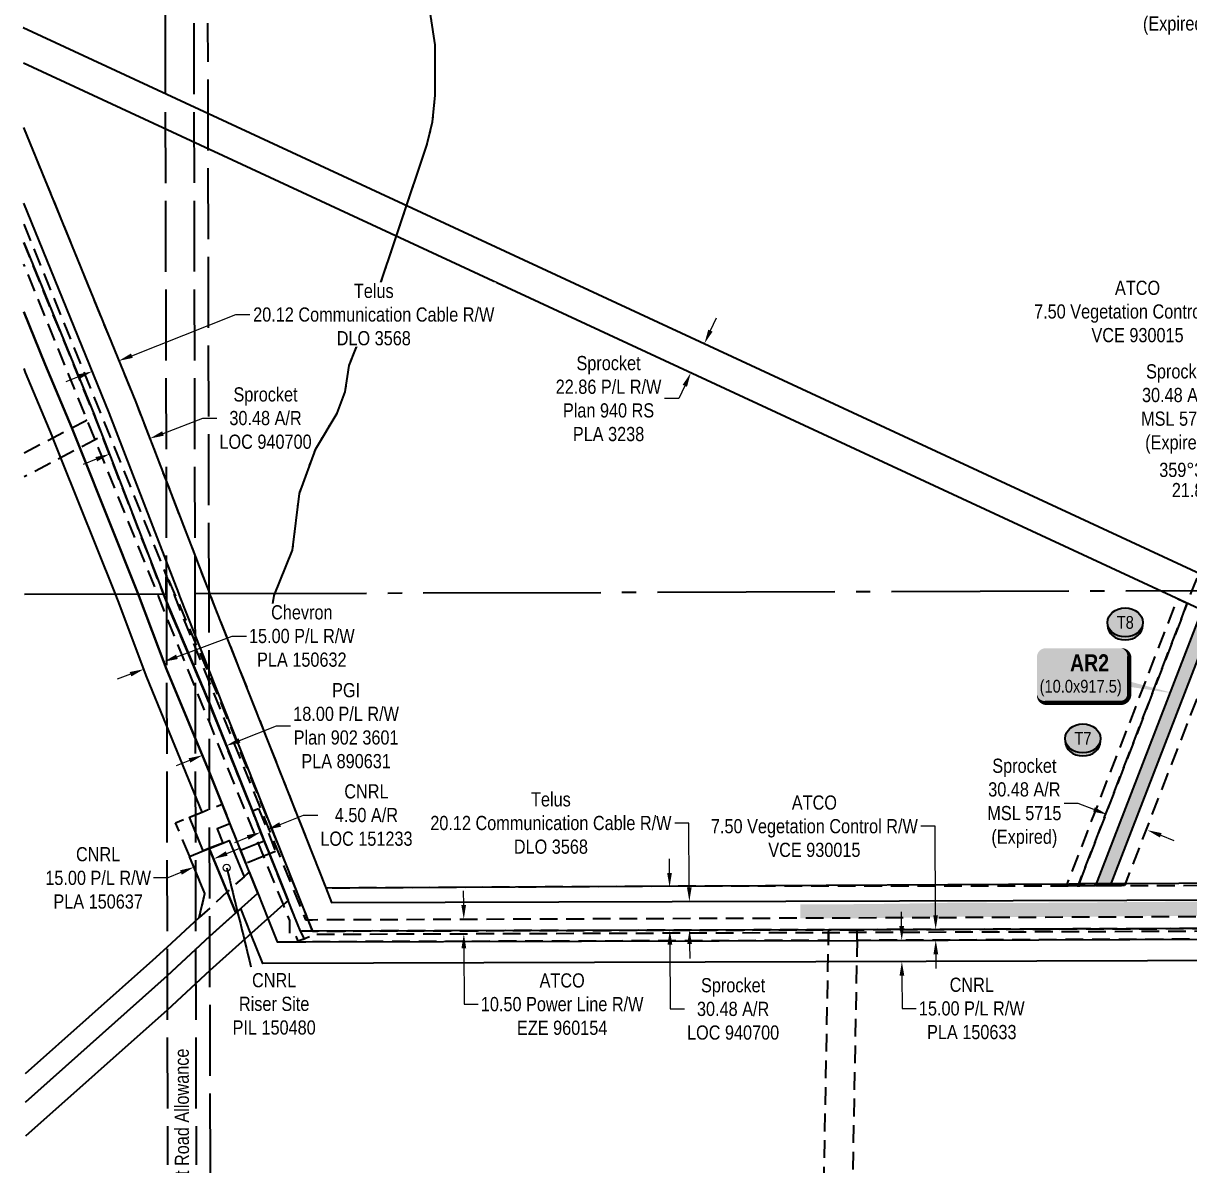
# Model space of a CAD drawing. Extents: x 507565 to 531726, y 6009554 to 6022365.
# Drawn here: x 509560 to 510381, y 6017068 to 6017873 of the extents above; entities that cross this region are included whole.
import ezdxf
from ezdxf.enums import TextEntityAlignment as Align

# ---------------------------------------------------------------- set-up
doc = ezdxf.new("R2010")
doc.units = 0
doc.header["$LTSCALE"] = 5
doc.header["$PDMODE"] = 34
doc.header["$PDSIZE"] = 0.03
for name, pattern in [('foc-ACCESSROAD', [3.75, 2.5, -1.25]), ('foc-FLOWLINE', [3.75, 2.5, -1.25]), ('foc-QUARTERLINE', [33, 25, -3, 2, -3]), ('foc-UNSURVEYED', [12.5, 10, -2.5]), ('foc-WHEELTRACKS', [2, 0.4, -1.6])]:
    doc.linetypes.add(name, pattern=pattern)
doc.layers.get('Defpoints').update_dxf_attribs({"color": 9})
for name, color, linetype in [('AS-ROADS', 254, 'Continuous'), ('AS-TELUS', 224, 'foc-TEL'), ('F-AR', 190, 'foc-ACCESSROAD'), ('F-EZE', 190, 'foc-FLOWLINE'), ('F-RW', 190, 'Continuous'), ('F-WS', 190, 'foc-ACCESSROAD'), ('L-BD1', 253, 'Continuous'), ('L-QSEC', 8, 'foc-QUARTERLINE'), ('L-ROAD-T', 7, 'Continuous'), ('L-USEC', 7, 'foc-UNSURVEYED'), ('P-BUFFER-H 100m', 191, 'Continuous'), ('P-CROSSINGS', 250, 'Continuous'), ('P-TEMP-BLOCKS', 250, 'Continuous'), ('P-WORKAREA', 113, 'Continuous'), ('P-WORKAREA-H', 111, 'Continuous'), ('T-WATER-P3', 160, 'foc-WHEELTRACKS')]:
    doc.layers.add(name, color=color, linetype=linetype)
for name, color, linetype, lineweight in [('F-AR-T', 190, 'Continuous', 9), ('F-EZE-T', 190, 'Continuous', 9), ('F-RW-T', 190, 'Continuous', 9), ('F-WS-T', 190, 'Continuous', 9)]:
    doc.layers.add(name, color=color, linetype=linetype, lineweight=lineweight)
doc.styles.add('80', font='ARIALN.TTF', dxfattribs={"height": 10})
doc.styles.add('80CG', font='ARIALN.TTF', dxfattribs={"height": 10})
doc.styles.add('80L', font='ARIALN.TTF', dxfattribs={"height": 10})
doc.styles.add('BOLD', font='ARIALNB.TTF')
doc.styles.add('Crossing', font='ARIALN.TTF', dxfattribs={"height": 10})
doc.styles.add('foc-LtypeFont', font='ARIALN.TTF', dxfattribs={"height": 7.349999999999999})
doc.styles.get("Standard").update_dxf_attribs({"font": 'ARIALN.TTF'})
doc.linetypes.add('foc-TEL', pattern='A,2,-1,["T",foc-LtypeFont,S=0.2,R=0,X=-0.425,Y=-0.75],-1.239999999999999,8', length=12.24)
doc.linetypes.add('foc-TEL-NOLINE', pattern='A,0,-2,["T",foc-LtypeFont,S=0.2,R=0,X=-0.425,Y=-0.75],-10.24', length=12.24)
doc.linetypes.add('foc-TOPO-flowdirection-NOLINE', pattern='A,0,[">",foc-LtypeFont,S=0.3,R=0,X=0,Y=-0.945],-20,[">",foc-LtypeFont,S=0.3,R=0,X=0,Y=-0.945],0', length=20)
doc.dimstyles.new('Compass 5 000', dxfattribs={"dimscale": 5, "dimtxt": 9, "dimasz": 2, "dimexe": 0.2, "dimexo": 0.0625, "dimgap": 0.5, "dimtad": 0, "dimtih": 1, "dimtoh": 1, "dimzin": 0, "dimdsep": 46, "dimtxsty": '80CG', "dimcen": 0.1, "dimse1": 1, "dimse2": 1, "dimclrd": 256, "dimclrt": 256, "dimaunit": 1, "dimadec": 4, "dimazin": 0, "dimtfac": 0.06, "dimtofl": 0, "dimtmove": 0, "dimatfit": 1, "dimfxl": 0.2, "dimtolj": 1, "dimtzin": 0, "dimlwd": -1, "dimarcsym": 0})

# ---------------------------------------------------------------- blocks, each defined once
blk = doc.blocks.new('*D88')
at = {"layer": 'Defpoints', "color": 0, "transparency": 16777216}
for p in [(510068.2537008743, 6017633.93437659), (510030.3621684429, 6017626.342790529), (510058.629186434, 6017613.213325288)]:
    blk.add_point(p, dxfattribs=at)
at = {"layer": 'F-RW-T', "transparency": 16777216}
for p, q in [((510044.1992456689, 6017656.133258282), (510048.4118084549, 6017665.202674734)), ((510026.149605657, 6017617.273374077), (510021.937042871, 6017608.203957626)), ((510021.937042871, 6017608.203957626), (510011.9370428713, 6017608.203957625))]:
    blk.add_line(p, q, dxfattribs=at)
for points in [[(510042.6876762602, 6017656.83535208), (510045.7108150776, 6017655.431164484), (510039.986682883, 6017647.063841831)], [(510024.6380362483, 6017617.975467875), (510027.6611750657, 6017616.571280279), (510030.3621684429, 6017626.342790529)]]:
    blk.add_solid(points, dxfattribs=at)
at = {"layer": 'F-RW-T', "transparency": 16777216, "insert": (509972.3974794333, 6017608.203957626), "char_height": 10, "attachment_point": 5, "style": '80CG'}
blk.add_mtext('\\A1;Sprocket\\P22.86 P/L R/W\\PPlan 940 RS\\PPLA 3238', dxfattribs=at)
blk = doc.blocks.new('*D125')
at = {"layer": 'Defpoints', "color": 0, "transparency": 16777216}
for p in [(510461.0727020751, 6017693.677946563), (510468.0692607288, 6017690.972063261), (510448.9646409503, 6017662.37032889)]:
    blk.add_point(p, dxfattribs=at)
at = {"layer": 'F-EZE-T', "transparency": 16777216}
for p, q in [((510430.3110701067, 6017669.584502077), (510420.3110701067, 6017669.584502079)), ((510439.6378555286, 6017665.977415483), (510430.3110701067, 6017669.584502077)), ((510465.2879850264, 6017656.057358995), (510474.6147704483, 6017652.450272402))]:
    blk.add_line(p, q, dxfattribs=at)
for points in [[(510440.2390366276, 6017667.531879721), (510439.0366744297, 6017664.422951247), (510448.9646409503, 6017662.37032889)], [(510465.8891661253, 6017657.611823233), (510464.6868039274, 6017654.502894758), (510455.9611996044, 6017659.664445589)]]:
    blk.add_solid(points, dxfattribs=at)
at = {"layer": 'F-EZE-T', "transparency": 16777216, "insert": (510345.2121615121, 6017669.584502078), "char_height": 10, "attachment_point": 5, "style": '80CG'}
blk.add_mtext('\\A1;ATCO\\P7.50 Vegetation Control R/W\\PVCE 930015', dxfattribs=at)
blk = doc.blocks.new('*D126')
at = {"layer": 'Defpoints', "color": 0, "transparency": 16777216}
for p in [(509627.1614364933, 6017634.81795063), (509714.9177143839, 6017412.778716096), (509696.3127346165, 6017405.425494139)]:
    blk.add_point(p, dxfattribs=at)
at = {"layer": 'F-RW-T', "transparency": 16777216}
for p, q in [((509636.461425652, 6017638.49357325), (509709.6467347292, 6017667.418507775)), ((509709.6467347292, 6017667.418507775), (509719.6467347289, 6017667.418507775)), ((509599.2564675671, 6017623.789106053), (509589.9564784083, 6017620.113483433))]:
    blk.add_line(p, q, dxfattribs=at)
for points in [[(509635.8488218819, 6017640.043571443), (509637.0740294221, 6017636.943575056), (509627.1614364933, 6017634.81795063)], [(509598.643863797, 6017625.339104246), (509599.8690713372, 6017622.239107859), (509608.5564567258, 6017627.464728673)]]:
    blk.add_solid(points, dxfattribs=at)
at = {"layer": 'F-RW-T', "transparency": 16777216, "insert": (509806.9352749749, 6017667.418507774), "char_height": 10, "attachment_point": 5, "style": '80CG', "bg_fill": 3, "box_fill_scale": 1.1, "bg_fill_color": 256, "bg_fill_true_color": 13158600, "bg_fill_transparency": 0}
blk.add_mtext('\\A1;Telus\\P20.12 Communication Cable R/W\\PDLO 3568', dxfattribs=at)
blk = doc.blocks.new('*D130')
at = {"layer": 'Defpoints', "color": 0, "transparency": 16777216}
for p in [(509649.0860504266, 6017580.079757623), (509676.8910513602, 6017508.038511882), (509648.5057915251, 6017497.082952076)]:
    blk.add_point(p, dxfattribs=at)
at = {"layer": 'F-AR-T', "transparency": 16777216}
for p, q in [((509658.4152987865, 6017583.680469364), (509686.3640051768, 6017594.467537234)), ((509686.3640051768, 6017594.467537234), (509696.3640051766, 6017594.467537235)), ((509611.3715422316, 6017565.523486076), (509602.0422938718, 6017561.922774335))]:
    blk.add_line(p, q, dxfattribs=at)
for points in [[(509657.8151801629, 6017585.23534409), (509659.0154174101, 6017582.125594637), (509649.0860504266, 6017580.079757623)], [(509610.7714236081, 6017567.078360802), (509611.9716608552, 6017563.968611349), (509620.7007905915, 6017569.124197816)]]:
    blk.add_solid(points, dxfattribs=at)
at = {"layer": 'F-AR-T', "transparency": 16777216, "insert": (509730.6545918074, 6017594.467537234), "char_height": 10, "attachment_point": 5, "style": '80CG'}
blk.add_mtext('\\A1;Sprocket\\P30.48 A/R\\PLOC 940700', dxfattribs=at)
blk = doc.blocks.new('*D131')
at = {"layer": 'Defpoints', "color": 0, "transparency": 16777216}
for p in [(510430.4335704257, 6017593.728566177), (510423.1303230899, 6017574.844702633), (510451.5644156288, 6017563.847948177)]:
    blk.add_point(p, dxfattribs=at)
at = {"layer": 'F-AR-T', "transparency": 16777216}
for p, q in [((510411.7800027803, 6017600.942747634), (510401.78000278, 6017600.942747634)), ((510421.1067866029, 6017597.335656906), (510411.7800027803, 6017600.942747634)), ((510468.1944467875, 6017579.124720993), (510477.5212306101, 6017575.517630264))]:
    blk.add_line(p, q, dxfattribs=at)
for points in [[(510421.707968391, 6017598.890120876), (510420.5056048147, 6017595.781192935), (510430.4335704257, 6017593.728566177)], [(510468.7956285756, 6017580.679184963), (510467.5932649993, 6017577.570257022), (510458.8676629646, 6017582.731811721)]]:
    blk.add_solid(points, dxfattribs=at)
at = {"layer": 'F-AR-T', "transparency": 16777216, "insert": (510373.8332087831, 6017600.942747634), "char_height": 10, "attachment_point": 5, "style": '80CG'}
blk.add_mtext('\\A1;Sprocket\\P30.48 A/R\\PMSL 5715\\P(Expired)', dxfattribs=at)
blk = doc.blocks.new('*D139')
at = {"layer": 'Defpoints', "color": 0, "transparency": 16777216}
for p in [(510363.2667382155, 6017227.515266605), (510363.3500949906, 6017212.544709439), (510179.1129226405, 6017211.518868091)]:
    blk.add_point(p, dxfattribs=at)
at = {"layer": 'F-RW-T', "transparency": 16777216}
for p, q in [((510178.9738862522, 6017236.489270244), (510178.9182066392, 6017246.489115232)), ((510179.1686022535, 6017201.519023103), (510179.2970011529, 6017178.459073142)), ((510179.2970011529, 6017178.459073142), (510189.297001153, 6017178.459073143))]:
    blk.add_line(p, q, dxfattribs=at)
for points in [[(510180.6405270835, 6017236.498550179), (510177.3072454209, 6017236.479990308), (510179.0295658653, 6017226.489425256)], [(510180.8352430848, 6017201.528303038), (510177.5019614223, 6017201.509743167), (510179.1129226405, 6017211.518868091)]]:
    blk.add_solid(points, dxfattribs=at)
at = {"layer": 'F-RW-T', "transparency": 16777216, "insert": (510228.3829493115, 6017178.459073142), "char_height": 10, "attachment_point": 5, "style": '80CG'}
blk.add_mtext('\\A1;CNRL\\P15.00 P/L R/W\\PPLA 150633', dxfattribs=at)
blk = doc.blocks.new('*D141')
at = {"layer": 'Defpoints', "color": 0, "transparency": 16777216}
for p in [(510181.3672869171, 6017234.056278644), (510181.4079094767, 6017226.554777552), (510202.9959530472, 6017226.671682365)]:
    blk.add_point(p, dxfattribs=at)
at = {"layer": 'F-EZE-T', "transparency": 16777216}
for p, q in [((510202.5616886569, 6017306.864433247), (510192.5616886569, 6017306.864433246)), ((510202.9011787073, 6017244.173036835), (510202.5616886569, 6017306.864433247)), ((510203.0501048276, 6017216.671828987), (510203.1042566079, 6017206.671975609))]:
    blk.add_line(p, q, dxfattribs=at)
for points in [[(510204.567820937, 6017244.182062132), (510201.2345364777, 6017244.164011539), (510202.9553304876, 6017234.173183457)], [(510204.7167470572, 6017216.680854284), (510201.3834625979, 6017216.662803691), (510202.9959530472, 6017226.671682365)]]:
    blk.add_solid(points, dxfattribs=at)
at = {"layer": 'F-EZE-T', "transparency": 16777216, "insert": (510117.462780062, 6017306.864433247), "char_height": 10, "attachment_point": 5, "style": '80CG'}
blk.add_mtext('\\A1;ATCO\\P7.50 Vegetation Control R/W\\PVCE 930015', dxfattribs=at)
blk = doc.blocks.new('*D142')
at = {"layer": 'Defpoints', "color": 0, "transparency": 16777216}
for p in [(509908.6727076831, 6017241.573578891), (509870.3894596132, 6017230.92823647), (509908.7105601859, 6017231.066288191)]:
    blk.add_point(p, dxfattribs=at)
at = {"layer": 'F-EZE-T', "transparency": 16777216}
for p, q in [((509870.3155823554, 6017251.43546228), (509870.2795576005, 6017261.435397391)), ((509870.4254843681, 6017220.92830136), (509870.567548218, 6017181.493493682)), ((509870.567548218, 6017181.493493682), (509880.567548218, 6017181.493493682))]:
    blk.add_line(p, q, dxfattribs=at)
for points in [[(509871.9822382072, 6017251.441466406), (509868.6489265037, 6017251.429458154), (509870.3516071104, 6017241.43552717)], [(509872.0921402198, 6017220.934305485), (509868.7588285163, 6017220.922297234), (509870.3894596132, 6017230.92823647)]]:
    blk.add_solid(points, dxfattribs=at)
at = {"layer": 'F-EZE-T', "transparency": 16777216, "insert": (509939.7080666363, 6017181.493493683), "char_height": 10, "attachment_point": 5, "style": '80CG'}
blk.add_mtext('\\A1;ATCO\\P10.50 Power Line R/W\\PEZE 960154', dxfattribs=at)
blk = doc.blocks.new('*D143')
at = {"layer": 'Defpoints', "color": 0, "transparency": 16777216}
for p in [(509728.5712127043, 6017312.22111848), (509724.2298471606, 6017310.487931184), (509731.6776278256, 6017304.440030073)]:
    blk.add_point(p, dxfattribs=at)
at = {"layer": 'F-AR-T', "transparency": 16777216}
for p, q in [((509740.9648704459, 6017308.147741565), (509757.4585400647, 6017314.732448233)), ((509757.4585400647, 6017314.732448233), (509767.4585400647, 6017314.732448234)), ((509718.0490196617, 6017298.999131285), (509708.7617770415, 6017295.291419792))]:
    blk.add_line(p, q, dxfattribs=at)
for points in [[(509717.4310677461, 6017300.547005055), (509718.6669715773, 6017297.451257515), (509727.336262282, 6017302.706842777)], [(509740.3469185303, 6017309.695615336), (509741.5828223615, 6017306.599867796), (509731.6776278256, 6017304.440030073)]]:
    blk.add_solid(points, dxfattribs=at)
at = {"layer": 'F-AR-T', "transparency": 16777216, "insert": (509801.7593586184, 6017314.732448233), "char_height": 10, "attachment_point": 5, "style": '80CG'}
blk.add_mtext('\\A1;CNRL\\P4.50 A/R\\PLOC 151233', dxfattribs=at)
blk = doc.blocks.new('*D144')
at = {"layer": 'Defpoints', "color": 0, "transparency": 16777216}
for p in [(510058.7801391921, 6017264.251866413), (510015.5887200158, 6017233.536994491), (510058.9461479919, 6017233.773149926)]:
    blk.add_point(p, dxfattribs=at)
at = {"layer": 'F-AR-T', "transparency": 16777216}
for p, q in [((510015.3682449011, 6017274.015562648), (510015.313778586, 6017284.015414317)), ((510015.6431863308, 6017223.537142821), (510015.8905750677, 6017178.117314571)), ((510015.8905750677, 6017178.117314571), (510025.8905750677, 6017178.117314572))]:
    blk.add_line(p, q, dxfattribs=at)
for points in [[(510017.0348868461, 6017274.024640366), (510013.7016029562, 6017274.006484929), (510015.4227112161, 6017264.015710978)], [(510017.3098282758, 6017223.546220539), (510013.9765443859, 6017223.528065101), (510015.5887200158, 6017233.536994491)]]:
    blk.add_solid(points, dxfattribs=at)
at = {"layer": 'F-AR-T', "transparency": 16777216, "insert": (510060.1811616979, 6017178.117314571), "char_height": 10, "attachment_point": 5, "style": '80CG'}
blk.add_mtext('\\A1;Sprocket\\P30.48 A/R\\PLOC 940700', dxfattribs=at)
blk = doc.blocks.new('*D145')
at = {"layer": 'Defpoints', "color": 0, "transparency": 16777216}
for p in [(510327.6609117866, 6017325.028776089), (510323.8222833425, 6017315.10948476), (510356.0970560347, 6017314.02438187)]:
    blk.add_point(p, dxfattribs=at)
at = {"layer": 'F-AR-T', "transparency": 16777216}
for p, q in [((510303.398525896, 6017323.013196191), (510293.3985258958, 6017323.013196191)), ((510314.4962551107, 6017318.718528597), (510303.398525896, 6017323.013196191)), ((510361.5844558224, 6017300.496046704), (510370.9104840541, 6017296.887002867))]:
    blk.add_line(p, q, dxfattribs=at)
for points in [[(510315.097762417, 6017320.272866636), (510313.8947478044, 6017317.164190558), (510323.8222833425, 6017315.10948476)], [(510362.1859631287, 6017302.050384743), (510360.982948516, 6017298.941708665), (510352.2584275904, 6017304.105090542)]]:
    blk.add_solid(points, dxfattribs=at)
at = {"layer": 'F-AR-T', "transparency": 16777216, "insert": (510265.4517318986, 6017323.013196191), "char_height": 10, "attachment_point": 5, "style": '80CG'}
blk.add_mtext('\\A1;Sprocket\\P30.48 A/R\\PMSL 5715\\P(Expired)', dxfattribs=at)
blk = doc.blocks.new('*D146')
at = {"layer": 'Defpoints', "color": 0, "transparency": 16777216}
for p in [(510029.3603482172, 6017253.931079937), (509906.6702009455, 6017253.263112868), (509906.7797396095, 6017233.143386258)]:
    blk.add_point(p, dxfattribs=at)
at = {"layer": 'F-RW-T', "transparency": 16777216}
for p, q in [((510029.0598665268, 6017309.122637375), (510019.0598665269, 6017309.122637376)), ((510029.3059056084, 6017263.930931737), (510029.0598665268, 6017309.122637375)), ((510029.52432949, 6017223.811501528), (510029.5787720988, 6017213.811649729))]:
    blk.add_line(p, q, dxfattribs=at)
for points in [[(510030.9725475748, 6017263.940005505), (510027.6392636418, 6017263.921857969), (510029.3603482172, 6017253.931079937)], [(510031.1909714565, 6017223.820575297), (510027.8576875235, 6017223.80242776), (510029.4698868812, 6017233.811353327)]]:
    blk.add_solid(points, dxfattribs=at)
at = {"layer": 'F-RW-T', "transparency": 16777216, "insert": (509931.7713262814, 6017309.122637375), "char_height": 10, "attachment_point": 5, "style": '80CG'}
blk.add_mtext('\\A1;Telus\\P20.12 Communication Cable R/W\\PDLO 3568', dxfattribs=at)
blk = doc.blocks.new('*D147')
at = {"layer": 'Defpoints', "color": 0, "transparency": 16777216}
for p in [(509703.01883816, 6017363.61569379), (509710.6974631164, 6017344.379355617), (509693.9969787018, 6017337.712974767)]:
    blk.add_point(p, dxfattribs=at)
at = {"layer": 'F-RW-T', "transparency": 16777216}
for p, q in [((509712.3062515312, 6017367.322977549), (509738.3484829122, 6017377.718330657)), ((509738.3484829122, 6017377.718330657), (509748.3484829122, 6017377.718330657)), ((509677.0309403741, 6017353.242029181), (509667.7435270029, 6017349.534745421))]:
    blk.add_line(p, q, dxfattribs=at)
for points in [[(509711.6883709044, 6017368.870879778), (509712.9241321578, 6017365.77507532), (509703.01883816, 6017363.61569379)], [(509676.4130597473, 6017354.789931409), (509677.6488210007, 6017351.694126952), (509686.3183537454, 6017356.94931294)]]:
    blk.add_solid(points, dxfattribs=at)
at = {"layer": 'F-RW-T', "transparency": 16777216, "insert": (509787.4344310705, 6017377.718330657), "char_height": 10, "attachment_point": 5, "style": '80CG'}
blk.add_mtext('\\A1;PGI\\P18.00 P/L R/W\\PPlan 902 3601\\PPLA 890631', dxfattribs=at)
blk = doc.blocks.new('*D148')
at = {"layer": 'Defpoints', "color": 0, "transparency": 16777216}
for p in [(509656.0504085852, 6017430.278243795), (509642.0523902967, 6017425.027136742), (509658.8583616463, 6017422.793007271)]:
    blk.add_point(p, dxfattribs=at)
at = {"layer": 'F-RW-T', "transparency": 16777216}
for p, q in [((509668.2212464951, 6017426.305326634), (509707.1446866968, 6017440.906761434)), ((509707.1446866968, 6017440.906761434), (509717.1446866971, 6017440.906761435)), ((509635.4974585089, 6017414.029580857), (509626.1345736596, 6017410.517261494))]:
    blk.add_line(p, q, dxfattribs=at)
for points in [[(509667.6358599348, 6017427.865807443), (509668.8066330557, 6017424.744845825), (509658.8583616463, 6017422.793007271)], [(509634.9120719486, 6017415.590061666), (509636.0828450695, 6017412.469100048), (509644.8603433578, 6017417.541900218)]]:
    blk.add_solid(points, dxfattribs=at)
at = {"layer": 'F-RW-T', "transparency": 16777216, "insert": (509756.2306348556, 6017440.906761434), "char_height": 10, "attachment_point": 5, "style": '80CG', "bg_fill": 3, "box_fill_scale": 1.1, "bg_fill_color": 256, "bg_fill_true_color": 13158600, "bg_fill_transparency": 0}
blk.add_mtext('\\A1;Chevron\\P15.00 P/L R/W\\PPLA 150632', dxfattribs=at)
blk = doc.blocks.new('*D149')
at = {"layer": 'Defpoints', "color": 0, "transparency": 16777216}
for p in [(509680.2398062241, 6017278.122796999), (509694.9784749621, 6017281.734793102), (509681.1245464864, 6017275.989409657)]:
    blk.add_point(p, dxfattribs=at)
at = {"layer": 'F-RW-T', "transparency": 16777216}
for p, q in [((509703.3309030132, 6017287.698940364), (509712.5680713262, 6017291.529700282)), ((509661.7654695977, 6017270.461277162), (509651.7654695974, 6017270.461277162)), ((509671.0026379111, 6017274.292037081), (509661.7654695977, 6017270.461277162))]:
    blk.add_line(p, q, dxfattribs=at)
for points in [[(509702.6924430267, 6017289.238468416), (509703.9693629998, 6017286.159412311), (509694.0937346998, 6017283.868180444)], [(509670.3641779246, 6017275.831565132), (509671.6410978977, 6017272.752509028), (509680.2398062241, 6017278.122796999)]]:
    blk.add_solid(points, dxfattribs=at)
at = {"layer": 'F-RW-T', "transparency": 16777216, "insert": (509612.6795214396, 6017270.461277162), "char_height": 10, "attachment_point": 5, "style": '80CG'}
blk.add_mtext('\\A1;CNRL\\P15.00 P/L R/W\\PPLA 150637', dxfattribs=at)
blk = doc.blocks.new('XING3')
h = blk.add_hatch(color=250)
h.dxf.hatch_style = 1
edge = h.paths.add_edge_path()
edge.add_ellipse((0, -2.047489049626165), major_axis=(-12.5, 0), ratio=0.8162973455633619, start_angle=0, end_angle=180)
edge.add_line((12.5, -2.047489049626165), (12.5, 0))
edge.add_ellipse((0, 0), major_axis=(-12.5, 0), ratio=0.8162973455633619, start_angle=0, end_angle=180, ccw=False)
edge.add_line((-12.5, 0), (-12.5, -2.047489049626165))
at = {"layer": 'P-BUFFER-H 100m'}
h = blk.add_hatch(color=256, dxfattribs=at)
h.dxf.hatch_style = 1
edge = h.paths.add_edge_path()
edge.add_ellipse((0, 0), major_axis=(-12.5, 0), ratio=0.8162973455633619, start_angle=0, end_angle=360)
at = {"color": 250}
blk.add_ellipse((0, 0), major_axis=(-12.5, 0), ratio=0.8162973455633619, dxfattribs=at)
blk.add_ellipse((0, -2.047489049626165), major_axis=(-12.5, 0), ratio=0.8162973455633619, start_param=0, end_param=3.141592653589793, dxfattribs=at)
at = {"color": 250, "style": 'Crossing'}
blk.add_attdef('CROSSING', text='', height=9, dxfattribs=at).set_placement((0.08916442567715421, 0.0199513138486509), align=Align.MIDDLE_CENTER)
at = {"color": 250, "style": 'Crossing', "flags": 1}
for tag, p in [('OWNER', (0.08916442567715421, -12.49201765665748)), ('DESCRIPTION', (0.08916442567715421, -25.770021277247)), ('LOCATION', (0.08916442567715421, -39.30337514164421)), ('DWG_REF', (0.08916442567715421, -52.83672900604233))]:
    blk.add_attdef(tag, text='', height=9, dxfattribs=at).set_placement(p, align=Align.MIDDLE_CENTER)
blk = doc.blocks.new('*U427')
h = blk.add_hatch(color=111)
edge = h.paths.add_edge_path()
edge.add_line((-26.49999999999999, -20), (26.49999999999999, -20))
edge.add_arc((26.49999999999999, -14), 6, 270, 360)
edge.add_line((32.49999999999999, -14), (32.49999999999999, 12.5))
edge.add_arc((26.49999999999999, 12.5), 6, 0, 90)
edge.add_line((26.49999999999999, 18.5), (-26.49999999999999, 18.5))
edge.add_arc((-26.49999999999999, 12.5), 6, 90, 180)
edge.add_line((-32.49999999999999, 12.5), (-32.49999999999999, -14))
edge.add_arc((-26.49999999999999, -14), 6, 180, 270)
at = {"color": 250, "flags": 128}
blk.add_lwpolyline([(-26.49999999999999, -20, 3, 3, 0), (26.49999999999999, -20, 3, 3, 0.414213562373095), (32.49999999999999, -14, 3, 3, 0), (32.49999999999999, 12.5, 3, 0, 0.414213562373095), (26.49999999999999, 18.5, 0, 0, 0), (-26.49999999999999, 18.5, 0, 0, 0.414213562373095), (-32.49999999999999, 12.5, 0, 0, 0), (-32.49999999999999, -14, 0, 3, 0.414213562373095)], format="xyseb", close=True, dxfattribs=at)
at = {"flags": 128}
blk.add_lwpolyline([(64.46443791356373, -13.39826300449137, 0, 7.499999999999999, 0), (-3.398394867633904e-15, 0, 0, 0, 0)], format="xyseb", dxfattribs=at)
at = {"color": 250}
for tag, p, height, style in [('TEMP_AREA_W1_001', (-9.212824010914055, 2.244292974654144), 12, 'BOLD'), ('ENTER_TEXT_001', (-30.65586630286495, -12.77706553451505), 9, '80')]:
    blk.add_attdef(tag, p, '', height=height, dxfattribs=dict(at, style=style))

msp = doc.modelspace()

# ---------------------------------------------------------------- hatches: boundary and pattern name
at = {"layer": 'P-WORKAREA-H'}
h = msp.add_hatch(color=256, dxfattribs=at)
h.dxf.hatch_style = 1
h.paths.add_polyline_path([(510664.4132304544, 6018103.478670219), (510661.4302962487, 6018104.632171916), (510665.6143073534, 6018115.449382604), (510638.4170492264, 6018100.930658033), (510315.5310650819, 6017265.035422876), (510326.2594928176, 6017265.071842288), (510646.401528288, 6018093.863475132)])

# ---------------------------------------------------------------- linework, layer by layer
at = {"layer": 'AS-ROADS', "const_width": 9.994630399999927, "flags": 128}
msp.add_lwpolyline([(510107.4599999973, 6017246.896000043), (510123.403, 6017246.909), (510142.978, 6017246.963000043), (510165.8539999987, 6017247.211000022), (510192.174, 6017247.555000022), (510219.6419999986, 6017248.089), (510247.882, 6017247.847), (510277.397, 6017247.901), (510307.473, 6017248.042), (510337.218, 6017248.413000022), (510365.831, 6017248.637000022), (510394.793, 6017248.794000022)], dxfattribs=at)
at = {"layer": 'AS-TELUS', "linetype": 'foc-TEL-NOLINE', "flags": 128}
msp.add_lwpolyline([(509560.0894450338, 6017799.345908012), (509639.2113822002, 6017605.6243313), (509660.5469169899, 6017550.343844851), (509688.9930153723, 6017476.640488137), (509690.8716195233, 6017471.879484851), (509690.9993170748, 6017471.237140572), (509773.1018417446, 6017263.50292292), (510040.1490261019, 6017264.957144), (510296.9445644778, 6017266.35646382), (510304.9721546157, 6017266.433413894), (510337.7336380716, 6017266.577314093), (510484.285712278, 6017267.375557318), (510582.5386002381, 6017267.909788675), (510595.6285760091, 6017267.980807508), (510648.3803846983, 6017268.268766672)], dxfattribs=at)
at = {"layer": 'F-AR', "flags": 128}
for points in [[(509560.0893595911, 6017799.386274207), (509639.2277680484, 6017605.624369325), (509660.5633028397, 6017550.343882882), (509689.0094012211, 6017476.640526141), (509690.8880053705, 6017471.879522855), (509691.015702922, 6017471.237178582), (509773.1182275931, 6017263.502960924), (510040.1654119491, 6017264.957182004), (510296.4229598633, 6017264.970557296), (510304.4334055884, 6017264.997750072), (510337.1821730073, 6017265.108921149), (510648.3874735865, 6017266.165358725), (510648.4237245376, 6017257.909491616), (510648.4781712304, 6017235.685491009), (510147.662100071, 6017233.985388469), (510127.5331891766, 6017233.917057588), (509763.6397560446, 6017232.971451953), (509755.1967099662, 6017232.925485806), (509746.5379858706, 6017254.613367802), (509733.4517729428, 6017287.390522336), (509729.7443964088, 6017296.677447238), (509721.3703841941, 6017317.64461706), (509691.0536845756, 6017393.590557879), (509660.7432890379, 6017465.207429627), (509658.5377734344, 6017471.135109044), (509615.7166734093, 6017581.892404289), (509610.8919071527, 6017594.371544939), (509610.2424338689, 6017595.961610293), (509560.2609173144, 6017718.336193705)], [(509560.5748033556, 6017570.045062267), (509594.2242705131, 6017587.602540746), (509604.3474996929, 6017592.882697489), (509610.2424338689, 6017595.961610293), (509610.8919071527, 6017594.371544939), (509615.7166734093, 6017581.892404289), (509610.0057315587, 6017578.911532602), (509599.8158391191, 6017573.597502466), (509560.6105841509, 6017553.140918987)], [(510114.5144866284, 6016548.232848773), (510116.4122651114, 6016648.16912777), (510116.9849498993, 6016678.330085251), (510127.4122029686, 6017227.451740367), (510127.494428307, 6017231.854456787), (510127.5331891766, 6017233.917057588), (510147.662100071, 6017233.985388469), (510147.6236604804, 6017231.926923303), (510147.5426594178, 6017227.561533174), (510137.1132903059, 6016678.394590462), (510136.5407375052, 6016648.233730402), (510134.642671734, 6016548.297408985)]]:
    msp.add_lwpolyline(points, dxfattribs=at)
at = {"layer": 'F-AR'}
msp.add_lwpolyline([(509729.44928697, 6017285.792714971), (509716.7448917297, 6017280.720159994), (509713.0387775254, 6017290.00479944), (509725.6919248216, 6017295.059424236), (509729.7443964088, 6017296.677447238), (509721.3665880059, 6017317.641006689), (509725.7105539529, 6017319.386625296), (509737.7924545131, 6017289.123336989), (509733.4517729428, 6017287.390522336), (509729.44928697, 6017285.792714971)], close=True, dxfattribs=at)
at = {"layer": 'F-EZE', "flags": 128}
msp.add_lwpolyline([(509560.2338950968, 6017731.102467857), (509660.7052137317, 6017483.300101149), (509665.6286563669, 6017471.155737301), (509691.0221647352, 6017408.521705654), (509758.928495288, 6017241.028627803), (509760.765704362, 6017241.035435373), (509763.8425054816, 6017241.046981222), (510484.3558325202, 6017243.666743279), (510549.2275502136, 6017243.902905715), (510549.4056869535, 6017246.3999236), (510593.2274412221, 6017241.101150454), (510607.0087834116, 6017239.43527656), (510621.4548486091, 6017237.657608738), (510621.8205814117, 6017237.644045613), (510645.2836673856, 6017234.806927583), (510648.4841317541, 6017233.858934173), (510713.8899783427, 6017214.470413551), (510715.2714915237, 6017213.473093067), (510730.4402297287, 6017202.516038272), (510737.6586613047, 6017185.338335871), (510741.490380547, 6017176.219717907), (510735.1650977195, 6017180.753253937), (510707.1768263638, 6017200.81496324), (510665.1078882177, 6017213.28514057), (510648.588495722, 6017218.182074834), (510642.2455207778, 6017220.061787591), (510613.3213976774, 6017223.558826678), (510599.5489609044, 6017225.224001887), (510561.6695871998, 6017229.804210221), (510532.4322949619, 6017233.33916266), (510484.379821231, 6017233.16243075), (510155.1280040143, 6017231.954323594), (510147.6236604804, 6017231.926923303), (510144.6232221832, 6017231.915989519), (510127.494428307, 6017231.854456787), (509763.1776276304, 6017230.542005955), (509763.4861302875, 6017229.782472718), (509758.0838506281, 6017227.594385944), (509753.7507733391, 6017225.839354283), (509751.8625555901, 6017230.502847489), (509747.8725803688, 6017230.489270663), (509747.8363502971, 6017240.44160008), (509743.2745399859, 6017251.692765078), (509691.0814720361, 6017380.427440962), (509660.7643359138, 6017455.206333447), (509654.3103569925, 6017471.12471566), (509610.4984341074, 6017579.168829163), (509604.834296934, 6017593.13707922), (509560.2933842926, 6017702.997617253)], dxfattribs=at)
for points in [[(509760.5448452701, 6017241.034965802), (509763.6397560446, 6017232.971451953), (510127.5331891766, 6017233.917057588), (510127.494428307, 6017231.854456787), (510127.3928207249, 6017226.431029558), (509758.9511446606, 6017225.44554505), (509758.0026404563, 6017227.475837137), (509755.1967099662, 6017232.925485806), (509746.5379858706, 6017254.613367802), (509733.4517729428, 6017287.390522336), (509729.7443964088, 6017296.677447238), (509721.3695666058, 6017317.643814788), (509691.0536845756, 6017393.590557879), (509660.7432921951, 6017465.205928671), (509660.7308032963, 6017471.140424113), (509660.7052137317, 6017483.300101149), (509660.7025793642, 6017484.551901759), (509666.3704310171, 6017471.158800134), (509691.0128540613, 6017412.932226039), (509697.9909390013, 6017396.445036316), (509760.5448452701, 6017241.034965802)], [(510303.303466094, 6017264.993914306), (510295.2557991882, 6017264.966595178), (510373.4625693915, 6017467.166208048), (510380.2768987051, 6017464.004795779), (510303.303466094, 6017264.993914306)], [(510147.5222122365, 6017226.484870383), (510147.6236604804, 6017231.926923303), (510147.6621000503, 6017233.985388469), (510592.9773327929, 6017235.497084267), (510596.0312902579, 6017228.007408231), (510147.5222122365, 6017226.484870383)]]:
    msp.add_lwpolyline(points, close=True, dxfattribs=at)
at = {"layer": 'F-RW'}
for points in [[(509559.9403682912, 6017869.775159193), (509559.9403682913, 6017869.775159193), (510752.1398358918, 6017316.671062803), (510771.7580383261, 6017270.577295075), (510774.7565750999, 6017263.533587369), (510785.5839604155, 6017238.094800461), (510786.7659495371, 6017235.317986107), (510792.6125380062, 6017237.091961211), (511239.7465273837, 6017372.780293503), (511250.2583653056, 6017375.970983654), (511287.0477562342, 6017387.137033275), (511302.893946922, 6017391.945397747), (511317.1824026659, 6017396.978323961), (511386.9094267662, 6017421.537305173)], [(511196.1787520583, 6016215.091207393), (511165.884054445, 6016286.265183603), (511086.1961517646, 6016473.488709322), (511072.7310631769, 6016505.12049997), (511067.3473268275, 6016517.773273057), (511036.6132711335, 6016589.979425387), (511010.6165229022, 6016651.051869772), (510997.7976898597, 6016681.168557927), (510801.9084082713, 6017141.402947237), (510777.7210065786, 6017198.23065694), (510774.432426238, 6017205.95632136), (510771.5596056388, 6017212.705333637), (510770.7047452175, 6017214.714023764), (510770.4961947223, 6017215.203750381), (510770.1205200274, 6017216.086538527), (510769.1322583418, 6017218.40791769), (510764.7751216086, 6017228.645002783), (510763.2131765434, 6017232.314607832), (510747.7507987149, 6017268.64321881), (510743.4254759912, 6017278.804950498), (510734.5570297237, 6017299.641535706), (510529.4504685053, 6017394.797825915), (509559.9937333363, 6017844.563579625)], [(509560.0893595911, 6017799.386274207), (509639.2277680484, 6017605.624369325), (509660.5628932186, 6017550.343881976), (509689.0094012211, 6017476.640526141), (509690.8880053705, 6017471.879522855), (509691.015702922, 6017471.237178582), (509773.1182275931, 6017263.502960924), (509777.245679512, 6017253.166189319), (510657.8228662914, 6017255.837329024), (510750.9318541859, 6017224.852441275), (510754.5424907313, 6017216.375229601), (510755.7148099456, 6017213.623601031), (510762.0369644784, 6017198.780342319), (510775.9448881222, 6017166.130005606), (510982.5500233665, 6016681.1198558), (510986.7053013632, 6016671.370713477), (510992.5856101593, 6016657.567591853), (510995.3797029384, 6016651.002450942), (510999.114065501, 6016642.242149434), (511036.61239848, 6016589.977221872), (511098.1793476511, 6016504.169081348), (511179.7204296831, 6016390.523306568), (511289.8846177765, 6016237.000258517)], [(510654.6144460312, 6017235.706321585), (510147.6621000503, 6017233.985388469), (510127.5331891766, 6017233.917057588), (509763.6397560446, 6017232.971451953), (509760.6212416314, 6017241.022820311), (509691.0046544879, 6017416.816409867), (509670.3507063599, 6017469.093947969), (509669.5500147707, 6017471.168998692), (509660.6819809087, 6017494.145236717), (509620.5235692429, 6017598.195571017), (509560.2026047726, 6017745.885149869)], [(509560.2609173144, 6017718.336193705), (509610.2424338689, 6017595.961610293), (509610.8919071527, 6017594.371544939), (509615.7166734093, 6017581.892404289), (509658.5377734344, 6017471.135109044), (509660.7432905119, 6017465.206729172), (509691.0536845756, 6017393.590557879), (509721.3716101537, 6017317.646020568), (509729.7443964088, 6017296.677447238), (509733.4517729428, 6017287.390522336), (509746.5379858706, 6017254.613367802), (509743.2745399859, 6017251.692765078), (509691.4519577405, 6017205.311992913), (509661.3524163278, 6017177.369510314), (509561.5940318416, 6017088.437012482)], [(509560.3643195373, 6017669.48523905), (509575.458579199, 6017632.333396029), (509594.2242705131, 6017587.602540746), (509599.8154294961, 6017573.597501634), (509640.7398579085, 6017471.091993387), (509660.8441564252, 6017417.499420349), (509691.1566481781, 6017344.815871079), (509700.0820190228, 6017322.495939256), (509705.5949456915, 6017308.651670679), (509696.4969089163, 6017304.972088911), (509700.4964570611, 6017295.0792642), (509691.2699239153, 6017291.349989643), (509686.6138819224, 6017289.467257523), (509676.9909233936, 6017313.270299628), (509685.9540793941, 6017316.861901752), (509660.9275528745, 6017378.065304872), (509646.9494531922, 6017412.020291527), (509626.7503734453, 6017465.670062701), (509624.6005833664, 6017471.053024304), (509586.4457030258, 6017566.620785872), (509580.8546352228, 6017580.62574117), (509580.3384496797, 6017581.918297081), (509561.5905708154, 6017626.607718729), (509560.4491311315, 6017629.417171379)], [(509561.5430979877, 6017112.505522588), (509661.3012846989, 6017201.444596743), (509691.4010873918, 6017229.410095891), (509725.1653853559, 6017259.628901313), (509691.1566481781, 6017344.815871079), (509660.8441564252, 6017417.499420349), (509640.7398579085, 6017471.091993387), (509599.8154294961, 6017573.597501634), (509594.2242705131, 6017587.602540746), (509575.458579199, 6017632.333396029), (509560.3643195373, 6017669.48523905)], [(510585.95, 6017212.64), (509728.7133549422, 6017210.277847183), (509720.3648859114, 6017231.18833423), (509713.2594707765, 6017248.980357601), (509709.8012145634, 6017245.87835011), (509703.7225890587, 6017260.582771289), (509691.2712908099, 6017290.702475692), (509690.9440500033, 6017291.197804235), (509691.2700299561, 6017291.299757522), (509700.5036439748, 6017295.029147116), (509704.9723319202, 6017296.754196039), (509715.4817882437, 6017271.339449817), (509719.1472952908, 6017274.69386273), (509725.1653853559, 6017259.628901313), (509732.2670774341, 6017241.840490371), (509738.8564348767, 6017225.336131117), (509758.9511446606, 6017225.44554505), (510147.5222122408, 6017226.484870383), (510595.9532568473, 6017228.007143334)], [(509561.500640739, 6017132.568459509), (509651.2443998179, 6017212.579423952), (509661.2582250711, 6017221.739468034), (509683.9459844002, 6017242.492895398), (509687.9533531681, 6017259.523006592), (509677.1197279464, 6017285.646288191), (509686.616018855, 6017289.452952815), (509690.95119395, 6017291.195717937), (509691.2712908099, 6017290.702475692), (509703.7225890587, 6017260.582771289), (509709.8012145634, 6017245.87835011), (509691.4010873918, 6017229.410095891), (509661.3012846989, 6017201.444596743), (509561.5430979877, 6017112.505522588)]]:
    msp.add_lwpolyline(points, dxfattribs=at)
at = {"layer": 'F-WS', "flags": 128}
for points in [[(510661.2675661265, 6018021.709217964), (510645.354, 6017980.279), (510616.9105101241, 6017991.360980367), (510407.9703336621, 6017451.15681794), (510336.0091843984, 6017265.104939249), (510303.3034660939, 6017264.993914306), (510380.2768987051, 6017464.004795779), (510388.5365389997, 6017485.359674209), (510533.3809052897, 6017859.847390736), (510576.6792605452, 6017971.793078403), (510588.4981835401, 6018002.350300596), (510581.5069614476, 6018005.054365613), (510531.619, 6018024.171), (510575.561, 6018137.806000043), (510650.9827654546, 6018108.676140836), (510665.8883048907, 6018102.911221883), (510689.1899999987, 6018093.899000021), (510667.694474467, 6018038.325144567), (510661.2675661265, 6018021.709217964)], [(509691.3591562721, 6017249.273492796), (509683.9459844002, 6017242.492895398), (509687.9533531681, 6017259.523006592), (509677.1197279464, 6017285.646288191), (509667.2778589555, 6017309.378443591), (509676.9909233936, 6017313.270299628), (509685.9540808725, 6017316.861201327), (509691.2112136816, 6017318.967645005), (509700.0841796157, 6017322.498145193), (509705.6038179378, 6017308.662496393), (509713.0425137372, 6017290.009110092), (509716.7448917297, 6017280.720159994), (509719.1468288183, 6017274.693061247), (509715.4817882437, 6017271.339449817), (509707.3169161408, 6017263.870881688), (509703.7225890587, 6017260.582771289), (509691.3591562721, 6017249.273492796)]]:
    msp.add_lwpolyline(points, close=True, dxfattribs=at)
at = {"layer": 'L-QSEC'}
for p, q in [((511286.8457579816, 6017475.722795591), (509680.8688164513, 6017470.554312219)), ((509660.7488614679, 6017470.511751534), (509560.7489329299, 6017470.278906908))]:
    msp.add_line(p, q, dxfattribs=at)
at = {"layer": 'L-USEC'}
for p, q in [((509659.0463945465, 6018274.818770789), (509659.8981651797, 6017872.666253761)), ((509659.8981651797, 6017872.666253761), (509660.7488614679, 6017470.511751534)), ((509680.0181201645, 6017872.708814446), (509680.8688164513, 6017470.554312219)), ((509690.907908901, 6017470.607808919), (509690.0562583872, 6017872.764092277)), ((509660.7488614679, 6017470.511751534), (509661.5999178317, 6017068.353820685)), ((509680.8688164153, 6017470.554329871), (509681.7198727803, 6017068.396399022)), ((509691.7590007702, 6017068.451544287), (509690.907908901, 6017470.607808919)), ((509692.5884905231, 6016676.356962818), (509691.7590007702, 6017068.451544287))]:
    msp.add_line(p, q, dxfattribs=at)
at = {"layer": 'P-WORKAREA'}
msp.add_lwpolyline([(510664.4132304544, 6018103.478670248), (510661.4302962488, 6018104.632171943), (510665.6143073534, 6018115.44938263), (510638.4170492264, 6018100.930658059), (510315.5310650819, 6017265.035422903), (510326.2594928176, 6017265.071842315), (510646.401528288, 6018093.863475159)], close=True, dxfattribs=at)
at = {"layer": 'T-WATER-P3', "flags": 128}
msp.add_lwpolyline([(509719.0852849673, 6017421.287871771), (509720.8790669884, 6017421.125162601), (509730.6751187622, 6017432.113879802), (509736.7209645468, 6017469.604835526), (509749.7381044244, 6017501.52220324), (509754.6042968173, 6017541.289149571), (509766.0120969056, 6017572.748055122), (509781.0702741721, 6017597.909105182), (509786.77707741, 6017613.006087595), (509789.5420905777, 6017631.564136824), (509807.4900122688, 6017676.658181177), (509844.3599456378, 6017786.952040183), (509848.360022282, 6017803.168268508), (509850.2822077141, 6017821.741663571), (509850.2091493426, 6017857.557896753), (509845.0921424109, 6017891.598772397), (509818.2750350828, 6017964.980882349), (509784.6232087445, 6018034.760764595), (509755.2530602791, 6018105.901768294), (509750.725204549, 6018121.14288347), (509749.3421693678, 6018138.508949042), (509756.5002271248, 6018198.263598309), (509768.3110000257, 6018254.162571249), (509773.6862587671, 6018270.253791033), (509799.9719945842, 6018331.53095382), (509824.2198726879, 6018374.307072793), (509825.3471094997, 6018375.922944954)], dxfattribs=at)
at = {"layer": 'T-WATER-P3', "linetype": 'foc-TOPO-flowdirection-NOLINE', "flags": 128}
msp.add_lwpolyline([(509719.0852849673, 6017421.287871771), (509720.8790669884, 6017421.125162601), (509730.6751187622, 6017432.113879802), (509736.7209645468, 6017469.604835526), (509749.7381044244, 6017501.52220324), (509754.6042968173, 6017541.289149571), (509766.0120969056, 6017572.748055122), (509781.0702741721, 6017597.909105182), (509786.77707741, 6017613.006087595), (509789.5420905777, 6017631.564136824), (509807.4900122688, 6017676.658181177), (509844.3599456378, 6017786.952040183), (509848.360022282, 6017803.168268508), (509850.2822077141, 6017821.741663571), (509850.2091493426, 6017857.557896753), (509845.0921424109, 6017891.598772397), (509818.2750350828, 6017964.980882349), (509784.6232087445, 6018034.760764595), (509755.2530602791, 6018105.901768294), (509750.725204549, 6018121.14288347), (509749.3421693678, 6018138.508949042), (509756.5002271248, 6018198.263598309), (509768.3110000257, 6018254.162571249), (509773.6862587671, 6018270.253791033), (509799.9719945842, 6018331.53095382), (509824.2198726879, 6018374.307072793), (509825.3471094997, 6018375.922944954)], dxfattribs=at)

# ---------------------------------------------------------------- block references
at = {"layer": 'P-CROSSINGS', "xscale": 0.9994630399999966, "yscale": 0.9994630399999966, "zscale": 0.9994630399999966}
for p, values in [((510336.4728351632, 6017450.512727628), {'CROSSING': 'T8'}), ((510306.6718323843, 6017368.761928312), {'CROSSING': 'T7'})]:
    msp.add_blockref('XING3', p, dxfattribs=at).add_auto_attribs(values)
at = {"layer": 'P-TEMP-BLOCKS', "xscale": 0.999459, "yscale": 0.999459, "zscale": 0.999459}
msp.add_blockref('*U427', (510306.8624153466, 6017413.812321849), dxfattribs=at).add_auto_attribs({'TEMP_AREA_W1_001': 'AR2', 'ENTER_TEXT_001': '(10.0x917.5)'})

# ---------------------------------------------------------------- texts
at = {"layer": 'F-WS-T', "char_height": 9.994679999999876, "attachment_point": 5, "style": '80CG'}
for s, insert, width in [('\\A1;Cenovus\\P15-30 (Surface)\\PMSL 951580\\P(Expired)', (510372.249887408, 6017896.095453201), 78.9529269364249), ('\\A1;CNRL\\PRiser Site\\PPIL 150480', (509736.72987601, 6017181.680841895), 58.1113602515685)]:
    msp.add_mtext(s, dxfattribs=dict(at, insert=insert, width=width))
at = {"layer": 'L-BD1', "color": 5}
for s, p in [("359%%d39'", (510380.3097066833, 6017558.0280891)), ('21.8', (510380.5384282814, 6017543.787635006))]:
    msp.add_text(s, height=9.994589999999965, dxfattribs=at).set_placement(p, align=Align.MIDDLE_CENTER)
at = {"layer": 'L-ROAD-T', "style": '80L'}
msp.add_text('Theoretic Government Road Allowance', height=9.994679999999882, rotation=90.14136302786278, dxfattribs=at).set_placement((509671.7735936487, 6017050.299173692), align=Align.MIDDLE_CENTER)

# ---------------------------------------------------------------- dimensions: what is measured, and where the dimension line sits
at = {"layer": 'F-AR-T'}
for base, p1, p2, angle, text, picture, middle in [((510430.4335704257, 6017593.728566177), (510451.5644156283, 6017563.847948176), (510423.1303230897, 6017574.844702632), 158.8562510053899, 'Sprocket\\P30.48 A/R\\PMSL 5715\\P(Expired)', '*D131', (510373.8332087831, 6017600.942747634)), ((509649.0860504266, 6017580.079757623), (509648.505791525, 6017497.082952076), (509676.8910513601, 6017508.038511882), 21.104567130627064, 'Sprocket\\P30.48 A/R\\PLOC 940700', '*D130', (509730.6545918074, 6017594.467537234)), ((510323.8222833425, 6017315.10948476), (510356.0970560347, 6017314.024381871), (510327.6609117869, 6017325.02877609), 158.8442522894732, 'Sprocket\\P30.48 A/R\\PMSL 5715\\P(Expired)', '*D145', (510265.4517318986, 6017323.013196191)), ((509731.6776278256, 6017304.440030073), (509724.2298471608, 6017310.487931185), (509728.5712127042, 6017312.221118481), 21.763183913206387, 'CNRL\\P4.50 A/R\\PLOC 151233', '*D143', (509801.7593586184, 6017314.732448233)), ((510015.5887200158, 6017233.536994491), (510058.780139192, 6017264.251866413), (510058.9461479918, 6017233.773149926), 270.3120705406742, 'Sprocket\\P30.48 A/R\\PLOC 940700', '*D144', (510060.1811616979, 6017178.117314571))]:
    dim = msp.add_linear_dim(base=base, p1=p1, p2=p2, angle=angle, text=text, dimstyle='Compass 5 000', dxfattribs=at)
    dim.commit()
    dim.dimension.update_dxf_attribs({"geometry": picture, "text_midpoint": middle, "dimtype": 161})
at = {"layer": 'F-EZE-T'}
for base, p1, p2, angle, text, picture, middle in [((510448.9646409503, 6017662.37032889), (510468.0692607291, 6017690.972063261), (510461.0727020749, 6017693.677946562), 158.85627640540264, 'ATCO\\P7.50 Vegetation Control R/W\\PVCE 930015', '*D125', (510345.2121615121, 6017669.584502078)), ((510202.9959530472, 6017226.671682365), (510181.3672869171, 6017234.056278643), (510181.4079094766, 6017226.554777551), 270.3102683626297, 'ATCO\\P7.50 Vegetation Control R/W\\PVCE 930015', '*D141', (510117.462780062, 6017306.864433247)), ((509870.3894596132, 6017230.92823647), (509908.6727076831, 6017241.573578892), (509908.710560186, 6017231.066288193), 270.2064070881571, 'ATCO\\P10.50 Power Line R/W\\PEZE 960154', '*D142', (509939.7080666363, 6017181.493493683))]:
    dim = msp.add_linear_dim(base=base, p1=p1, p2=p2, angle=angle, text=text, dimstyle='Compass 5 000', dxfattribs=at)
    dim.commit()
    dim.dimension.update_dxf_attribs({"geometry": picture, "text_midpoint": middle, "dimtype": 161})
at = {"layer": 'F-RW-T'}
dim = msp.add_aligned_dim(p1=(510068.2537008745, 6017633.93437659), p2=(510058.6291864343, 6017613.213325287), distance=-31.16740546893079, text='Sprocket\\P22.86 P/L R/W\\PPlan 940 RS\\PPLA 3238', dimstyle='Compass 5 000', dxfattribs=at)
dim.commit()
dim.dimension.update_dxf_attribs({"geometry": '*D88', "text_midpoint": (509972.3974794333, 6017608.203957626)})
for base, p1, p2, angle, text, picture, middle in [((510029.3603482172, 6017253.931079937), (509906.7797396093, 6017233.143386258), (509906.6702009453, 6017253.263112867), 90.31193471231389, 'Telus\\P20.12 Communication Cable R/W\\PDLO 3568', '*D146', (509931.7713262814, 6017309.122637375)), ((509680.2398062241, 6017278.122796999), (509694.9784749621, 6017281.734793103), (509681.1245464867, 6017275.989409657), 202.52434731005258, 'CNRL\\P15.00 P/L R/W\\PPLA 150637', '*D149', (509612.6795214396, 6017270.461277162)), ((510179.1129226405, 6017211.518868091), (510363.2667382154, 6017227.515266604), (510363.3500949906, 6017212.544709438), 270.31902233178323, 'CNRL\\P15.00 P/L R/W\\PPLA 150633', '*D139', (510228.3829493115, 6017178.459073142))]:
    dim = msp.add_linear_dim(base=base, p1=p1, p2=p2, angle=angle, text=text, dimstyle='Compass 5 000', dxfattribs=at)
    dim.commit()
    dim.dimension.update_dxf_attribs({"geometry": picture, "text_midpoint": middle, "dimtype": 161})

# ---------------------------------------------------------------- leaders
at = {"layer": 'F-WS-T', "path_type": 1}
msp.add_leader([(509703.2870794183, 6017277.654328722), (509720.3853517523, 6017207.736979869)], dimstyle='Compass 5 000', override={"dimasz": 1, "dimldrblk": 'DotBlank'}, dxfattribs=at)

# ---------------------------------------------------------------- next in the draw order: dimensions: what is measured, and where the dimension line sits
at = {"layer": 'F-RW-T'}
dim = msp.add_linear_dim(base=(509658.8583616463, 6017422.793007271), p1=(509642.0523902968, 6017425.027136742), p2=(509656.0504085852, 6017430.278243795), angle=20.562684358640496, text='Chevron\\P15.00 P/L R/W\\PPLA 150632', dimstyle='Compass 5 000', override={"dimtfill": 1}, dxfattribs=at)
dim.commit()
dim.dimension.update_dxf_attribs({"geometry": '*D148', "text_midpoint": (509756.2306348556, 6017440.906761434), "dimtype": 161})

# ---------------------------------------------------------------- next in the draw order: dimensions: what is measured, and where the dimension line sits
dim = msp.add_linear_dim(base=(509703.01883816, 6017363.61569379), p1=(509693.9969787022, 6017337.712974767), p2=(509710.6974631166, 6017344.379355617), angle=21.760545121245904, text='PGI\\P18.00 P/L R/W\\PPlan 902 3601\\PPLA 890631', dimstyle='Compass 5 000', dxfattribs=at)
dim.commit()
dim.dimension.update_dxf_attribs({"geometry": '*D147', "text_midpoint": (509787.4344310705, 6017377.718330657), "dimtype": 161})

# ---------------------------------------------------------------- next in the draw order: dimensions: what is measured, and where the dimension line sits
dim = msp.add_linear_dim(base=(509627.1614364933, 6017634.81795063), p1=(509696.3127346169, 6017405.425494139), p2=(509714.9177143842, 6017412.778716096), angle=21.565354008382396, text='Telus\\P20.12 Communication Cable R/W\\PDLO 3568', dimstyle='Compass 5 000', override={"dimtfill": 1}, dxfattribs=at)
dim.commit()
dim.dimension.update_dxf_attribs({"geometry": '*D126', "text_midpoint": (509806.9352749749, 6017667.418507774), "dimtype": 161})

doc.saveas('drawing.dxf')
